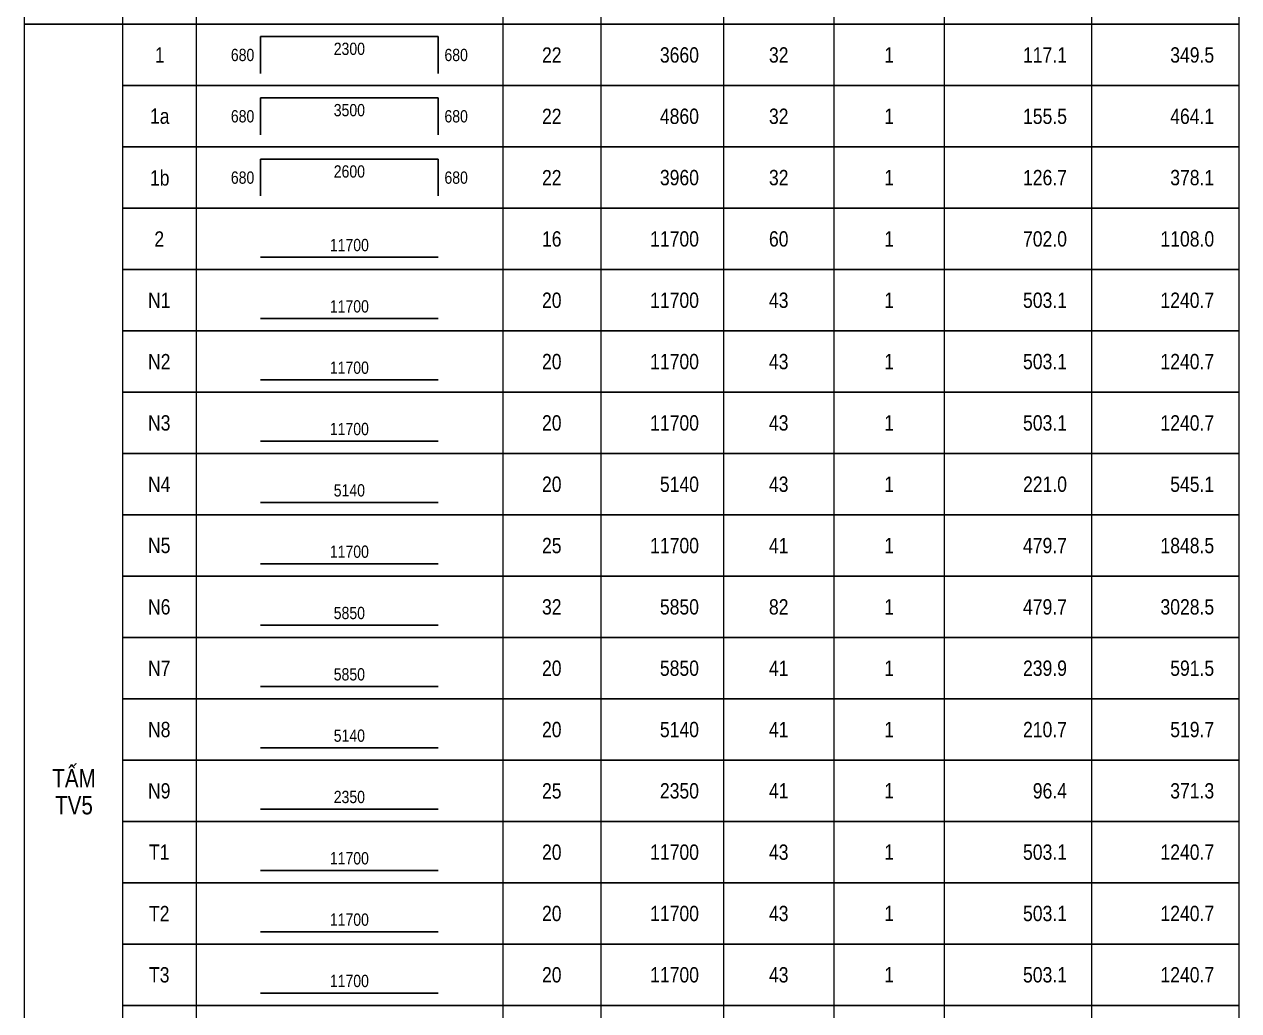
# Model space of a CAD drawing. Header units: millimetres. Extents: x -143483 to 1166745, y -1448440 to -1202244.
# Drawn here: x 384965 to 401465, y -1427854 to -1414450 of the extents above; entities that cross this region are included whole.
import ezdxf
from ezdxf.enums import TextEntityAlignment as Align

# ---------------------------------------------------------------- set-up
doc = ezdxf.new("R2010")
doc.units = ezdxf.units.MM
doc.header["$LTSCALE"] = 30
doc.layers.get('0').update_dxf_attribs({"lineweight": 9})
for name, color, linetype in [('ccu12-Dai', 6, 'Continuous'), ('ccu12-Manh', 8, 'Continuous'), ('ccu12-Text', 31, 'Continuous'), ('ccu12-Thay', 7, 'Continuous'), ('TEXT', 31, 'Continuous'), ('THEP', 4, 'Continuous')]:
    doc.layers.add(name, color=color, linetype=linetype)
doc.styles.add('ARIAL', font='arial_0.ttf')
doc.styles.add('Arial Narrow', font='ARIALN.TTF')
doc.styles.add('ccu11_simli', font='vnsimli.shx', dxfattribs={"width": 0.8})
doc.styles.add('ROMANS', font='arial_0.ttf', dxfattribs={"width": 0.8})

# ---------------------------------------------------------------- blocks, each defined once
blk = doc.blocks.new('TK_3')
at = {"layer": 'THEP'}
for p, q in [((2250, -200), (2250, -800)), ((5150, -200), (5150, -800))]:
    blk.add_line(p, q, dxfattribs=at)
blk.add_lwpolyline([(2250, -200), (5150, -200)], dxfattribs=at)
at = {"layer": 'TEXT', "style": 'ccu11_simli', "width": 0.8}
for tag, p in [('SH', (608, -500)), ('DK', (7000, -500)), ('SL', (10700, -500)), ('SCK', (12500, -500))]:
    blk.add_attdef(tag, text='', height=250, dxfattribs=at).set_placement(p, align=Align.MIDDLE)
blk.add_attdef('L2', text='', height=200, dxfattribs=at).set_placement((3700, -300), align=Align.TOP_CENTER)
for tag, height, p in [('L', 250, (9400, -500)), ('LA', 250, (15400, -500)), ('KL', 250, (17800, -500)), ('L1', 200, (2150, -500))]:
    blk.add_attdef(tag, text='', height=height, dxfattribs=at).set_placement(p, align=Align.MIDDLE_RIGHT)
blk.add_attdef('L3', text='', height=200, dxfattribs=at).set_placement((5250, -500), align=Align.MIDDLE_LEFT)
blk = doc.blocks.new('*U4417')
at = {"layer": 'ccu12-Manh'}
blk.add_line((-7583, 0), (7583, 0), dxfattribs=at)
blk = doc.blocks.new('*U4418')
at = {"color": 0, "linetype": 'ByBlock', "lineweight": -2, "transparency": 16777216}
for p in [(0, 0), (0, -833), (0, -1667), (0, -2500), (0, -3333), (0, -4167), (0, -5000), (0, -5833), (0, -6667), (0, -7500), (0, -8333), (0, -9167), (0, -10000), (0, -10833), (0, -11667), (0, -12500), (0, -13333), (0, -14167), (0, -15000), (0, -15833), (0, -16667), (0, -17500), (0, -18333), (0, -19167), (0, -20000), (0, -20833), (0, -21667), (0, -22500), (0, -23333), (0, -24167), (0, -25000), (0, -25833)]:
    blk.add_blockref('*U4417', p, dxfattribs=at)
blk = doc.blocks.new('TK_1')
at = {"layer": 'THEP'}
blk.add_lwpolyline([(2250, -800), (5150, -800)], dxfattribs=at)
at = {"layer": 'TEXT', "style": 'ROMANS', "width": 0.8}
for tag, p in [('SH', (600, -500)), ('DK', (7000, -500)), ('SL', (10700, -500)), ('SCK', (12500, -500))]:
    blk.add_attdef(tag, text='', height=250, dxfattribs=at).set_placement(p, align=Align.MIDDLE)
for tag, p in [('L', (9400, -500)), ('LA', (15400, -500)), ('KL', (17800, -500))]:
    blk.add_attdef(tag, text='', height=250, dxfattribs=at).set_placement(p, align=Align.MIDDLE_RIGHT)
blk.add_attdef('L1', text='', height=200, dxfattribs=at).set_placement((3700, -700), align=Align.CENTER)

msp = doc.modelspace()

# ---------------------------------------------------------------- linework, layer by layer
for p, q in [((384964.8, -1386449.57), (384964.8, -1414449.57)), ((386298.13, -1386449.57), (386298.13, -1414449.57)), ((387298.13, -1386449.57), (387298.13, -1414449.57)), ((391464.8, -1386449.57), (391464.8, -1414449.57)), ((392798.13, -1386449.57), (392798.13, -1414449.57)), ((394464.8, -1386449.57), (394464.8, -1414449.57)), ((395964.8, -1386449.57), (395964.8, -1414449.57)), ((397464.8, -1386449.57), (397464.8, -1414449.57)), ((399464.8, -1386449.57), (399464.8, -1414449.57)), ((401464.8, -1386449.57), (401464.8, -1414449.57)), ((384964.8, -1414449.57), (386298.13, -1414449.57)), ((384964.8, -1414449.57), (384964.8, -1441116.24)), ((386298.13, -1414449.57), (386298.13, -1441116.24)), ((387298.13, -1414449.57), (387298.13, -1441116.24)), ((391464.8, -1414449.57), (391464.8, -1441116.24)), ((392798.13, -1414449.57), (392798.13, -1441116.24)), ((394464.8, -1414449.57), (394464.8, -1441116.24)), ((395964.8, -1414449.57), (395964.8, -1441116.24)), ((397464.8, -1414449.57), (397464.8, -1441116.24)), ((399464.8, -1414449.57), (399464.8, -1441116.24)), ((401464.8, -1414449.57), (401464.8, -1441116.24))]:
    msp.add_line(p, q)
at = {"layer": 'ccu12-Thay'}
msp.add_line((384964.8, -1414449.57), (401464.8, -1414449.57), dxfattribs=at)

# ---------------------------------------------------------------- block references
msp.add_blockref('*U4418', (393881.47, -1415282.91))
at = {"layer": 'ccu12-Dai', "ltscale": 10000}
ref = msp.add_blockref('TK_3', (386298.13, -1414449.57), dxfattribs=dict(at, xscale=0.833333338333486, yscale=0.833333338333486, zscale=0.833333338333486))
ref.add_attrib('SH', '1', dxfattribs={"layer": 'TEXT', "color": 1, "ltscale": 10000, "height": 208.33, "style": 'Arial Narrow'}).set_placement((386804.8, -1414866.24), align=Align.MIDDLE)
ref.add_attrib('DK', '22', dxfattribs={"layer": 'TEXT', "color": 1, "ltscale": 10000, "height": 208.333, "style": 'Arial Narrow'}).set_placement((392131.47, -1414866.24), align=Align.MIDDLE)
ref.add_attrib('L', '3660', dxfattribs={"layer": 'TEXT', "ltscale": 10000, "height": 208.333, "style": 'Arial Narrow'}).set_placement((394131.47, -1414866.24), align=Align.MIDDLE_RIGHT)
ref.add_attrib('SL', '32', dxfattribs={"layer": 'TEXT', "color": 1, "ltscale": 10000, "height": 208.333, "style": 'Arial Narrow'}).set_placement((395214.8, -1414866.24), align=Align.MIDDLE)
ref.add_attrib('SCK', '1', dxfattribs={"layer": 'TEXT', "color": 1, "ltscale": 10000, "height": 208.33, "style": 'Arial Narrow'}).set_placement((396714.8, -1414866.24), align=Align.MIDDLE)
ref.add_attrib('LA', '117.1', dxfattribs={"layer": 'TEXT', "ltscale": 10000, "height": 208.333, "style": 'Arial Narrow'}).set_placement((399131.47, -1414866.24), align=Align.MIDDLE_RIGHT)
ref.add_attrib('KL', '349.5', dxfattribs={"layer": 'TEXT', "ltscale": 10000, "height": 208.333, "style": 'Arial Narrow'}).set_placement((401131.47, -1414866.24), align=Align.MIDDLE_RIGHT)
ref.add_attrib('L1', '680', dxfattribs={"layer": 'TEXT', "ltscale": 10000, "height": 166.667, "style": 'Arial Narrow'}).set_placement((388089.8, -1414866.24), align=Align.MIDDLE_RIGHT)
ref.add_attrib('L2', '2300', dxfattribs={"layer": 'TEXT', "ltscale": 10000, "height": 166.667, "style": 'Arial Narrow'}).set_placement((389381.47, -1414699.57), align=Align.TOP_CENTER)
ref.add_attrib('L3', '680', dxfattribs={"layer": 'TEXT', "ltscale": 10000, "height": 166.667, "style": 'Arial Narrow'}).set_placement((390673.13, -1414866.24), align=Align.MIDDLE_LEFT)
ref = msp.add_blockref('TK_3', (386298.13, -1415282.91), dxfattribs=dict(at, xscale=0.833333338333486, yscale=0.833333338333486, zscale=0.833333338333486))
ref.add_attrib('SH', '1a', dxfattribs={"layer": 'TEXT', "color": 1, "ltscale": 10000, "height": 208.333, "style": 'Arial Narrow'}).set_placement((386804.8, -1415699.57), align=Align.MIDDLE)
ref.add_attrib('DK', '22', dxfattribs={"layer": 'TEXT', "color": 1, "ltscale": 10000, "height": 208.333, "style": 'Arial Narrow'}).set_placement((392131.47, -1415699.57), align=Align.MIDDLE)
ref.add_attrib('L', '4860', dxfattribs={"layer": 'TEXT', "ltscale": 10000, "height": 208.333, "style": 'Arial Narrow'}).set_placement((394131.47, -1415699.57), align=Align.MIDDLE_RIGHT)
ref.add_attrib('SL', '32', dxfattribs={"layer": 'TEXT', "color": 1, "ltscale": 10000, "height": 208.333, "style": 'Arial Narrow'}).set_placement((395214.8, -1415699.57), align=Align.MIDDLE)
ref.add_attrib('SCK', '1', dxfattribs={"layer": 'TEXT', "color": 1, "ltscale": 10000, "height": 208.33, "style": 'Arial Narrow'}).set_placement((396714.8, -1415699.57), align=Align.MIDDLE)
ref.add_attrib('LA', '155.5', dxfattribs={"layer": 'TEXT', "ltscale": 10000, "height": 208.333, "style": 'Arial Narrow'}).set_placement((399131.47, -1415699.57), align=Align.MIDDLE_RIGHT)
ref.add_attrib('KL', '464.1', dxfattribs={"layer": 'TEXT', "ltscale": 10000, "height": 208.333, "style": 'Arial Narrow'}).set_placement((401131.47, -1415699.57), align=Align.MIDDLE_RIGHT)
ref.add_attrib('L1', '680', dxfattribs={"layer": 'TEXT', "ltscale": 10000, "height": 166.667, "style": 'Arial Narrow'}).set_placement((388089.8, -1415699.57), align=Align.MIDDLE_RIGHT)
ref.add_attrib('L2', '3500', dxfattribs={"layer": 'TEXT', "ltscale": 10000, "height": 166.667, "style": 'Arial Narrow'}).set_placement((389381.47, -1415532.91), align=Align.TOP_CENTER)
ref.add_attrib('L3', '680', dxfattribs={"layer": 'TEXT', "ltscale": 10000, "height": 166.667, "style": 'Arial Narrow'}).set_placement((390673.13, -1415699.57), align=Align.MIDDLE_LEFT)
ref = msp.add_blockref('TK_3', (386298.13, -1416116.24), dxfattribs=dict(at, xscale=0.833333338333486, yscale=0.833333338333486, zscale=0.833333338333486))
ref.add_attrib('SH', '1b', dxfattribs={"layer": 'TEXT', "color": 1, "ltscale": 10000, "height": 208.333, "style": 'Arial Narrow'}).set_placement((386804.8, -1416532.91), align=Align.MIDDLE)
ref.add_attrib('DK', '22', dxfattribs={"layer": 'TEXT', "color": 1, "ltscale": 10000, "height": 208.333, "style": 'Arial Narrow'}).set_placement((392131.47, -1416532.91), align=Align.MIDDLE)
ref.add_attrib('L', '3960', dxfattribs={"layer": 'TEXT', "ltscale": 10000, "height": 208.333, "style": 'Arial Narrow'}).set_placement((394131.47, -1416532.91), align=Align.MIDDLE_RIGHT)
ref.add_attrib('SL', '32', dxfattribs={"layer": 'TEXT', "color": 1, "ltscale": 10000, "height": 208.333, "style": 'Arial Narrow'}).set_placement((395214.8, -1416532.91), align=Align.MIDDLE)
ref.add_attrib('SCK', '1', dxfattribs={"layer": 'TEXT', "color": 1, "ltscale": 10000, "height": 208.33, "style": 'Arial Narrow'}).set_placement((396714.8, -1416532.91), align=Align.MIDDLE)
ref.add_attrib('LA', '126.7', dxfattribs={"layer": 'TEXT', "ltscale": 10000, "height": 208.333, "style": 'Arial Narrow'}).set_placement((399131.47, -1416532.91), align=Align.MIDDLE_RIGHT)
ref.add_attrib('KL', '378.1', dxfattribs={"layer": 'TEXT', "ltscale": 10000, "height": 208.333, "style": 'Arial Narrow'}).set_placement((401131.47, -1416532.91), align=Align.MIDDLE_RIGHT)
ref.add_attrib('L1', '680', dxfattribs={"layer": 'TEXT', "ltscale": 10000, "height": 166.667, "style": 'Arial Narrow'}).set_placement((388089.8, -1416532.91), align=Align.MIDDLE_RIGHT)
ref.add_attrib('L2', '2600', dxfattribs={"layer": 'TEXT', "ltscale": 10000, "height": 166.667, "style": 'Arial Narrow'}).set_placement((389381.47, -1416366.24), align=Align.TOP_CENTER)
ref.add_attrib('L3', '680', dxfattribs={"layer": 'TEXT', "ltscale": 10000, "height": 166.667, "style": 'Arial Narrow'}).set_placement((390673.13, -1416532.91), align=Align.MIDDLE_LEFT)
ref = msp.add_blockref('TK_1', (386298.13, -1416949.57), dxfattribs=dict(at, xscale=0.833333338333486, yscale=0.833333338333486, zscale=0.833333338333486))
ref.add_attrib('SH', '2', dxfattribs={"layer": 'TEXT', "color": 1, "ltscale": 10000, "height": 208.33, "style": 'Arial Narrow'}).set_placement((386798.13, -1417366.24), align=Align.MIDDLE)
ref.add_attrib('DK', '16', dxfattribs={"layer": 'TEXT', "color": 1, "ltscale": 10000, "height": 208.333, "style": 'Arial Narrow'}).set_placement((392131.47, -1417366.24), align=Align.MIDDLE)
ref.add_attrib('L', '11700', dxfattribs={"layer": 'TEXT', "ltscale": 10000, "height": 208.333, "style": 'Arial Narrow'}).set_placement((394131.47, -1417366.24), align=Align.MIDDLE_RIGHT)
ref.add_attrib('SL', '60', dxfattribs={"layer": 'TEXT', "color": 1, "ltscale": 10000, "height": 208.333, "style": 'Arial Narrow'}).set_placement((395214.8, -1417366.24), align=Align.MIDDLE)
ref.add_attrib('SCK', '1', dxfattribs={"layer": 'TEXT', "color": 1, "ltscale": 10000, "height": 208.33, "style": 'Arial Narrow'}).set_placement((396714.8, -1417366.24), align=Align.MIDDLE)
ref.add_attrib('LA', '702.0', dxfattribs={"layer": 'TEXT', "ltscale": 10000, "height": 208.333, "style": 'Arial Narrow'}).set_placement((399131.47, -1417366.24), align=Align.MIDDLE_RIGHT)
ref.add_attrib('KL', '1108.0', dxfattribs={"layer": 'TEXT', "ltscale": 10000, "height": 208.333, "style": 'Arial Narrow'}).set_placement((401131.47, -1417366.24), align=Align.MIDDLE_RIGHT)
ref.add_attrib('L1', '11700', dxfattribs={"layer": 'TEXT', "ltscale": 10000, "height": 166.667, "style": 'Arial Narrow'}).set_placement((389381.47, -1417532.91), align=Align.CENTER)
ref = msp.add_blockref('TK_1', (386298.13, -1417782.91), dxfattribs=dict(at, xscale=0.833333338333486, yscale=0.833333338333486, zscale=0.833333338333486))
ref.add_attrib('SH', 'N1', dxfattribs={"layer": 'TEXT', "color": 1, "ltscale": 10000, "height": 208.333, "style": 'Arial Narrow'}).set_placement((386798.13, -1418199.57), align=Align.MIDDLE)
ref.add_attrib('DK', '20', dxfattribs={"layer": 'TEXT', "color": 1, "ltscale": 10000, "height": 208.333, "style": 'Arial Narrow'}).set_placement((392131.47, -1418199.57), align=Align.MIDDLE)
ref.add_attrib('L', '11700', dxfattribs={"layer": 'TEXT', "ltscale": 10000, "height": 208.333, "style": 'Arial Narrow'}).set_placement((394131.47, -1418199.57), align=Align.MIDDLE_RIGHT)
ref.add_attrib('SL', '43', dxfattribs={"layer": 'TEXT', "color": 1, "ltscale": 10000, "height": 208.333, "style": 'Arial Narrow'}).set_placement((395214.8, -1418199.57), align=Align.MIDDLE)
ref.add_attrib('SCK', '1', dxfattribs={"layer": 'TEXT', "color": 1, "ltscale": 10000, "height": 208.33, "style": 'Arial Narrow'}).set_placement((396714.8, -1418199.57), align=Align.MIDDLE)
ref.add_attrib('LA', '503.1', dxfattribs={"layer": 'TEXT', "ltscale": 10000, "height": 208.333, "style": 'Arial Narrow'}).set_placement((399131.47, -1418199.57), align=Align.MIDDLE_RIGHT)
ref.add_attrib('KL', '1240.7', dxfattribs={"layer": 'TEXT', "ltscale": 10000, "height": 208.333, "style": 'Arial Narrow'}).set_placement((401131.47, -1418199.57), align=Align.MIDDLE_RIGHT)
ref.add_attrib('L1', '11700', dxfattribs={"layer": 'TEXT', "ltscale": 10000, "height": 166.667, "style": 'Arial Narrow'}).set_placement((389381.47, -1418366.24), align=Align.CENTER)
ref = msp.add_blockref('TK_1', (386298.13, -1418616.24), dxfattribs=dict(at, xscale=0.833333338333486, yscale=0.833333338333486, zscale=0.833333338333486))
ref.add_attrib('SH', 'N2', dxfattribs={"layer": 'TEXT', "color": 1, "ltscale": 10000, "height": 208.333, "style": 'Arial Narrow'}).set_placement((386798.13, -1419032.91), align=Align.MIDDLE)
ref.add_attrib('DK', '20', dxfattribs={"layer": 'TEXT', "color": 1, "ltscale": 10000, "height": 208.333, "style": 'Arial Narrow'}).set_placement((392131.47, -1419032.91), align=Align.MIDDLE)
ref.add_attrib('L', '11700', dxfattribs={"layer": 'TEXT', "ltscale": 10000, "height": 208.333, "style": 'Arial Narrow'}).set_placement((394131.47, -1419032.91), align=Align.MIDDLE_RIGHT)
ref.add_attrib('SL', '43', dxfattribs={"layer": 'TEXT', "color": 1, "ltscale": 10000, "height": 208.333, "style": 'Arial Narrow'}).set_placement((395214.8, -1419032.91), align=Align.MIDDLE)
ref.add_attrib('SCK', '1', dxfattribs={"layer": 'TEXT', "color": 1, "ltscale": 10000, "height": 208.33, "style": 'Arial Narrow'}).set_placement((396714.8, -1419032.91), align=Align.MIDDLE)
ref.add_attrib('LA', '503.1', dxfattribs={"layer": 'TEXT', "ltscale": 10000, "height": 208.333, "style": 'Arial Narrow'}).set_placement((399131.47, -1419032.91), align=Align.MIDDLE_RIGHT)
ref.add_attrib('KL', '1240.7', dxfattribs={"layer": 'TEXT', "ltscale": 10000, "height": 208.333, "style": 'Arial Narrow'}).set_placement((401131.47, -1419032.91), align=Align.MIDDLE_RIGHT)
ref.add_attrib('L1', '11700', dxfattribs={"layer": 'TEXT', "ltscale": 10000, "height": 166.667, "style": 'Arial Narrow'}).set_placement((389381.47, -1419199.57), align=Align.CENTER)
ref = msp.add_blockref('TK_1', (386298.13, -1419449.57), dxfattribs=dict(at, xscale=0.833333338333486, yscale=0.833333338333486, zscale=0.833333338333486))
ref.add_attrib('SH', 'N3', dxfattribs={"layer": 'TEXT', "color": 1, "ltscale": 10000, "height": 208.333, "style": 'Arial Narrow'}).set_placement((386798.13, -1419866.24), align=Align.MIDDLE)
ref.add_attrib('DK', '20', dxfattribs={"layer": 'TEXT', "color": 1, "ltscale": 10000, "height": 208.333, "style": 'Arial Narrow'}).set_placement((392131.47, -1419866.24), align=Align.MIDDLE)
ref.add_attrib('L', '11700', dxfattribs={"layer": 'TEXT', "ltscale": 10000, "height": 208.333, "style": 'Arial Narrow'}).set_placement((394131.47, -1419866.24), align=Align.MIDDLE_RIGHT)
ref.add_attrib('SL', '43', dxfattribs={"layer": 'TEXT', "color": 1, "ltscale": 10000, "height": 208.333, "style": 'Arial Narrow'}).set_placement((395214.8, -1419866.24), align=Align.MIDDLE)
ref.add_attrib('SCK', '1', dxfattribs={"layer": 'TEXT', "color": 1, "ltscale": 10000, "height": 208.33, "style": 'Arial Narrow'}).set_placement((396714.8, -1419866.24), align=Align.MIDDLE)
ref.add_attrib('LA', '503.1', dxfattribs={"layer": 'TEXT', "ltscale": 10000, "height": 208.333, "style": 'Arial Narrow'}).set_placement((399131.47, -1419866.24), align=Align.MIDDLE_RIGHT)
ref.add_attrib('KL', '1240.7', dxfattribs={"layer": 'TEXT', "ltscale": 10000, "height": 208.333, "style": 'Arial Narrow'}).set_placement((401131.47, -1419866.24), align=Align.MIDDLE_RIGHT)
ref.add_attrib('L1', '11700', dxfattribs={"layer": 'TEXT', "ltscale": 10000, "height": 166.667, "style": 'Arial Narrow'}).set_placement((389381.47, -1420032.91), align=Align.CENTER)
ref = msp.add_blockref('TK_1', (386298.13, -1420282.91), dxfattribs=dict(at, xscale=0.833333338333486, yscale=0.833333338333486, zscale=0.833333338333486))
ref.add_attrib('SH', 'N4', dxfattribs={"layer": 'TEXT', "color": 1, "ltscale": 10000, "height": 208.333, "style": 'Arial Narrow'}).set_placement((386798.13, -1420699.57), align=Align.MIDDLE)
ref.add_attrib('DK', '20', dxfattribs={"layer": 'TEXT', "color": 1, "ltscale": 10000, "height": 208.333, "style": 'Arial Narrow'}).set_placement((392131.47, -1420699.57), align=Align.MIDDLE)
ref.add_attrib('L', '5140', dxfattribs={"layer": 'TEXT', "ltscale": 10000, "height": 208.333, "style": 'Arial Narrow'}).set_placement((394131.47, -1420699.57), align=Align.MIDDLE_RIGHT)
ref.add_attrib('SL', '43', dxfattribs={"layer": 'TEXT', "color": 1, "ltscale": 10000, "height": 208.333, "style": 'Arial Narrow'}).set_placement((395214.8, -1420699.57), align=Align.MIDDLE)
ref.add_attrib('SCK', '1', dxfattribs={"layer": 'TEXT', "color": 1, "ltscale": 10000, "height": 208.33, "style": 'Arial Narrow'}).set_placement((396714.8, -1420699.57), align=Align.MIDDLE)
ref.add_attrib('LA', '221.0', dxfattribs={"layer": 'TEXT', "ltscale": 10000, "height": 208.333, "style": 'Arial Narrow'}).set_placement((399131.47, -1420699.57), align=Align.MIDDLE_RIGHT)
ref.add_attrib('KL', '545.1', dxfattribs={"layer": 'TEXT', "ltscale": 10000, "height": 208.333, "style": 'Arial Narrow'}).set_placement((401131.47, -1420699.57), align=Align.MIDDLE_RIGHT)
ref.add_attrib('L1', '5140', dxfattribs={"layer": 'TEXT', "ltscale": 10000, "height": 166.667, "style": 'Arial Narrow'}).set_placement((389381.47, -1420866.24), align=Align.CENTER)
ref = msp.add_blockref('TK_1', (386298.13, -1421116.24), dxfattribs=dict(at, xscale=0.833333338333486, yscale=0.833333338333486, zscale=0.833333338333486))
ref.add_attrib('SH', 'N5', dxfattribs={"layer": 'TEXT', "color": 1, "ltscale": 10000, "height": 208.333, "style": 'Arial Narrow'}).set_placement((386798.13, -1421532.91), align=Align.MIDDLE)
ref.add_attrib('DK', '25', dxfattribs={"layer": 'TEXT', "color": 1, "ltscale": 10000, "height": 208.333, "style": 'Arial Narrow'}).set_placement((392131.47, -1421532.91), align=Align.MIDDLE)
ref.add_attrib('L', '11700', dxfattribs={"layer": 'TEXT', "ltscale": 10000, "height": 208.333, "style": 'Arial Narrow'}).set_placement((394131.47, -1421532.91), align=Align.MIDDLE_RIGHT)
ref.add_attrib('SL', '41', dxfattribs={"layer": 'TEXT', "color": 1, "ltscale": 10000, "height": 208.333, "style": 'Arial Narrow'}).set_placement((395214.8, -1421532.91), align=Align.MIDDLE)
ref.add_attrib('SCK', '1', dxfattribs={"layer": 'TEXT', "color": 1, "ltscale": 10000, "height": 208.33, "style": 'Arial Narrow'}).set_placement((396714.8, -1421532.91), align=Align.MIDDLE)
ref.add_attrib('LA', '479.7', dxfattribs={"layer": 'TEXT', "ltscale": 10000, "height": 208.333, "style": 'Arial Narrow'}).set_placement((399131.47, -1421532.91), align=Align.MIDDLE_RIGHT)
ref.add_attrib('KL', '1848.5', dxfattribs={"layer": 'TEXT', "ltscale": 10000, "height": 208.333, "style": 'Arial Narrow'}).set_placement((401131.47, -1421532.91), align=Align.MIDDLE_RIGHT)
ref.add_attrib('L1', '11700', dxfattribs={"layer": 'TEXT', "ltscale": 10000, "height": 166.667, "style": 'Arial Narrow'}).set_placement((389381.47, -1421699.57), align=Align.CENTER)
ref = msp.add_blockref('TK_1', (386298.13, -1421949.57), dxfattribs=dict(at, xscale=0.833333338333486, yscale=0.833333338333486, zscale=0.833333338333486))
ref.add_attrib('SH', 'N6', dxfattribs={"layer": 'TEXT', "color": 1, "ltscale": 10000, "height": 208.333, "style": 'Arial Narrow'}).set_placement((386798.13, -1422366.24), align=Align.MIDDLE)
ref.add_attrib('DK', '32', dxfattribs={"layer": 'TEXT', "color": 1, "ltscale": 10000, "height": 208.333, "style": 'Arial Narrow'}).set_placement((392131.47, -1422366.24), align=Align.MIDDLE)
ref.add_attrib('L', '5850', dxfattribs={"layer": 'TEXT', "ltscale": 10000, "height": 208.333, "style": 'Arial Narrow'}).set_placement((394131.47, -1422366.24), align=Align.MIDDLE_RIGHT)
ref.add_attrib('SL', '82', dxfattribs={"layer": 'TEXT', "color": 1, "ltscale": 10000, "height": 208.333, "style": 'Arial Narrow'}).set_placement((395214.8, -1422366.24), align=Align.MIDDLE)
ref.add_attrib('SCK', '1', dxfattribs={"layer": 'TEXT', "color": 1, "ltscale": 10000, "height": 208.33, "style": 'Arial Narrow'}).set_placement((396714.8, -1422366.24), align=Align.MIDDLE)
ref.add_attrib('LA', '479.7', dxfattribs={"layer": 'TEXT', "ltscale": 10000, "height": 208.333, "style": 'Arial Narrow'}).set_placement((399131.47, -1422366.24), align=Align.MIDDLE_RIGHT)
ref.add_attrib('KL', '3028.5', dxfattribs={"layer": 'TEXT', "ltscale": 10000, "height": 208.333, "style": 'Arial Narrow'}).set_placement((401131.47, -1422366.24), align=Align.MIDDLE_RIGHT)
ref.add_attrib('L1', '5850', dxfattribs={"layer": 'TEXT', "ltscale": 10000, "height": 166.667, "style": 'Arial Narrow'}).set_placement((389381.47, -1422532.91), align=Align.CENTER)
ref = msp.add_blockref('TK_1', (386298.13, -1422782.91), dxfattribs=dict(at, xscale=0.833333338333486, yscale=0.833333338333486, zscale=0.833333338333486))
ref.add_attrib('SH', 'N7', dxfattribs={"layer": 'TEXT', "color": 1, "ltscale": 10000, "height": 208.333, "style": 'Arial Narrow'}).set_placement((386798.13, -1423199.57), align=Align.MIDDLE)
ref.add_attrib('DK', '20', dxfattribs={"layer": 'TEXT', "color": 1, "ltscale": 10000, "height": 208.333, "style": 'Arial Narrow'}).set_placement((392131.47, -1423199.57), align=Align.MIDDLE)
ref.add_attrib('L', '5850', dxfattribs={"layer": 'TEXT', "ltscale": 10000, "height": 208.333, "style": 'Arial Narrow'}).set_placement((394131.47, -1423199.57), align=Align.MIDDLE_RIGHT)
ref.add_attrib('SL', '41', dxfattribs={"layer": 'TEXT', "color": 1, "ltscale": 10000, "height": 208.333, "style": 'Arial Narrow'}).set_placement((395214.8, -1423199.57), align=Align.MIDDLE)
ref.add_attrib('SCK', '1', dxfattribs={"layer": 'TEXT', "color": 1, "ltscale": 10000, "height": 208.33, "style": 'Arial Narrow'}).set_placement((396714.8, -1423199.57), align=Align.MIDDLE)
ref.add_attrib('LA', '239.9', dxfattribs={"layer": 'TEXT', "ltscale": 10000, "height": 208.333, "style": 'Arial Narrow'}).set_placement((399131.47, -1423199.57), align=Align.MIDDLE_RIGHT)
ref.add_attrib('KL', '591.5', dxfattribs={"layer": 'TEXT', "ltscale": 10000, "height": 208.333, "style": 'Arial Narrow'}).set_placement((401131.47, -1423199.57), align=Align.MIDDLE_RIGHT)
ref.add_attrib('L1', '5850', dxfattribs={"layer": 'TEXT', "ltscale": 10000, "height": 166.667, "style": 'Arial Narrow'}).set_placement((389381.47, -1423366.24), align=Align.CENTER)
ref = msp.add_blockref('TK_1', (386298.13, -1423616.24), dxfattribs=dict(at, xscale=0.833333338333486, yscale=0.833333338333486, zscale=0.833333338333486))
ref.add_attrib('SH', 'N8', dxfattribs={"layer": 'TEXT', "color": 1, "ltscale": 10000, "height": 208.333, "style": 'Arial Narrow'}).set_placement((386798.13, -1424032.91), align=Align.MIDDLE)
ref.add_attrib('DK', '20', dxfattribs={"layer": 'TEXT', "color": 1, "ltscale": 10000, "height": 208.333, "style": 'Arial Narrow'}).set_placement((392131.47, -1424032.91), align=Align.MIDDLE)
ref.add_attrib('L', '5140', dxfattribs={"layer": 'TEXT', "ltscale": 10000, "height": 208.333, "style": 'Arial Narrow'}).set_placement((394131.47, -1424032.91), align=Align.MIDDLE_RIGHT)
ref.add_attrib('SL', '41', dxfattribs={"layer": 'TEXT', "color": 1, "ltscale": 10000, "height": 208.333, "style": 'Arial Narrow'}).set_placement((395214.8, -1424032.91), align=Align.MIDDLE)
ref.add_attrib('SCK', '1', dxfattribs={"layer": 'TEXT', "color": 1, "ltscale": 10000, "height": 208.33, "style": 'Arial Narrow'}).set_placement((396714.8, -1424032.91), align=Align.MIDDLE)
ref.add_attrib('LA', '210.7', dxfattribs={"layer": 'TEXT', "ltscale": 10000, "height": 208.333, "style": 'Arial Narrow'}).set_placement((399131.47, -1424032.91), align=Align.MIDDLE_RIGHT)
ref.add_attrib('KL', '519.7', dxfattribs={"layer": 'TEXT', "ltscale": 10000, "height": 208.333, "style": 'Arial Narrow'}).set_placement((401131.47, -1424032.91), align=Align.MIDDLE_RIGHT)
ref.add_attrib('L1', '5140', dxfattribs={"layer": 'TEXT', "ltscale": 10000, "height": 166.667, "style": 'Arial Narrow'}).set_placement((389381.47, -1424199.57), align=Align.CENTER)
ref = msp.add_blockref('TK_1', (386298.13, -1424449.57), dxfattribs=dict(at, xscale=0.833333338333486, yscale=0.833333338333486, zscale=0.833333338333486))
ref.add_attrib('SH', 'N9', dxfattribs={"layer": 'TEXT', "color": 1, "ltscale": 10000, "height": 208.333, "style": 'Arial Narrow'}).set_placement((386798.13, -1424866.24), align=Align.MIDDLE)
ref.add_attrib('DK', '25', dxfattribs={"layer": 'TEXT', "color": 1, "ltscale": 10000, "height": 208.333, "style": 'Arial Narrow'}).set_placement((392131.47, -1424866.24), align=Align.MIDDLE)
ref.add_attrib('L', '2350', dxfattribs={"layer": 'TEXT', "ltscale": 10000, "height": 208.333, "style": 'Arial Narrow'}).set_placement((394131.47, -1424866.24), align=Align.MIDDLE_RIGHT)
ref.add_attrib('SL', '41', dxfattribs={"layer": 'TEXT', "color": 1, "ltscale": 10000, "height": 208.333, "style": 'Arial Narrow'}).set_placement((395214.8, -1424866.24), align=Align.MIDDLE)
ref.add_attrib('SCK', '1', dxfattribs={"layer": 'TEXT', "color": 1, "ltscale": 10000, "height": 208.33, "style": 'Arial Narrow'}).set_placement((396714.8, -1424866.24), align=Align.MIDDLE)
ref.add_attrib('LA', '96.4', dxfattribs={"layer": 'TEXT', "ltscale": 10000, "height": 208.333, "style": 'Arial Narrow'}).set_placement((399131.47, -1424866.24), align=Align.MIDDLE_RIGHT)
ref.add_attrib('KL', '371.3', dxfattribs={"layer": 'TEXT', "ltscale": 10000, "height": 208.333, "style": 'Arial Narrow'}).set_placement((401131.47, -1424866.24), align=Align.MIDDLE_RIGHT)
ref.add_attrib('L1', '2350', dxfattribs={"layer": 'TEXT', "ltscale": 10000, "height": 166.667, "style": 'Arial Narrow'}).set_placement((389381.47, -1425032.91), align=Align.CENTER)
ref = msp.add_blockref('TK_1', (386298.13, -1425282.91), dxfattribs=dict(at, xscale=0.833333338333486, yscale=0.833333338333486, zscale=0.833333338333486))
ref.add_attrib('SH', 'T1', dxfattribs={"layer": 'TEXT', "color": 1, "ltscale": 10000, "height": 208.333, "style": 'Arial Narrow'}).set_placement((386798.13, -1425699.57), align=Align.MIDDLE)
ref.add_attrib('DK', '20', dxfattribs={"layer": 'TEXT', "color": 1, "ltscale": 10000, "height": 208.333, "style": 'Arial Narrow'}).set_placement((392131.47, -1425699.57), align=Align.MIDDLE)
ref.add_attrib('L', '11700', dxfattribs={"layer": 'TEXT', "ltscale": 10000, "height": 208.333, "style": 'Arial Narrow'}).set_placement((394131.47, -1425699.57), align=Align.MIDDLE_RIGHT)
ref.add_attrib('SL', '43', dxfattribs={"layer": 'TEXT', "color": 1, "ltscale": 10000, "height": 208.333, "style": 'Arial Narrow'}).set_placement((395214.8, -1425699.57), align=Align.MIDDLE)
ref.add_attrib('SCK', '1', dxfattribs={"layer": 'TEXT', "color": 1, "ltscale": 10000, "height": 208.33, "style": 'Arial Narrow'}).set_placement((396714.8, -1425699.57), align=Align.MIDDLE)
ref.add_attrib('LA', '503.1', dxfattribs={"layer": 'TEXT', "ltscale": 10000, "height": 208.333, "style": 'Arial Narrow'}).set_placement((399131.47, -1425699.57), align=Align.MIDDLE_RIGHT)
ref.add_attrib('KL', '1240.7', dxfattribs={"layer": 'TEXT', "ltscale": 10000, "height": 208.333, "style": 'Arial Narrow'}).set_placement((401131.47, -1425699.57), align=Align.MIDDLE_RIGHT)
ref.add_attrib('L1', '11700', dxfattribs={"layer": 'TEXT', "ltscale": 10000, "height": 166.667, "style": 'Arial Narrow'}).set_placement((389381.47, -1425866.24), align=Align.CENTER)
ref = msp.add_blockref('TK_1', (386298.13, -1426116.24), dxfattribs=dict(at, xscale=0.833333338333486, yscale=0.833333338333486, zscale=0.833333338333486))
ref.add_attrib('SH', 'T2', dxfattribs={"layer": 'TEXT', "color": 1, "ltscale": 10000, "height": 208.333, "style": 'Arial Narrow'}).set_placement((386798.13, -1426532.91), align=Align.MIDDLE)
ref.add_attrib('DK', '20', dxfattribs={"layer": 'TEXT', "color": 1, "ltscale": 10000, "height": 208.333, "style": 'Arial Narrow'}).set_placement((392131.47, -1426532.91), align=Align.MIDDLE)
ref.add_attrib('L', '11700', dxfattribs={"layer": 'TEXT', "ltscale": 10000, "height": 208.333, "style": 'Arial Narrow'}).set_placement((394131.47, -1426532.91), align=Align.MIDDLE_RIGHT)
ref.add_attrib('SL', '43', dxfattribs={"layer": 'TEXT', "color": 1, "ltscale": 10000, "height": 208.333, "style": 'Arial Narrow'}).set_placement((395214.8, -1426532.91), align=Align.MIDDLE)
ref.add_attrib('SCK', '1', dxfattribs={"layer": 'TEXT', "color": 1, "ltscale": 10000, "height": 208.33, "style": 'Arial Narrow'}).set_placement((396714.8, -1426532.91), align=Align.MIDDLE)
ref.add_attrib('LA', '503.1', dxfattribs={"layer": 'TEXT', "ltscale": 10000, "height": 208.333, "style": 'Arial Narrow'}).set_placement((399131.47, -1426532.91), align=Align.MIDDLE_RIGHT)
ref.add_attrib('KL', '1240.7', dxfattribs={"layer": 'TEXT', "ltscale": 10000, "height": 208.333, "style": 'Arial Narrow'}).set_placement((401131.47, -1426532.91), align=Align.MIDDLE_RIGHT)
ref.add_attrib('L1', '11700', dxfattribs={"layer": 'TEXT', "ltscale": 10000, "height": 166.667, "style": 'Arial Narrow'}).set_placement((389381.47, -1426699.57), align=Align.CENTER)
ref = msp.add_blockref('TK_1', (386298.13, -1426949.57), dxfattribs=dict(at, xscale=0.833333338333486, yscale=0.833333338333486, zscale=0.833333338333486))
ref.add_attrib('SH', 'T3', dxfattribs={"layer": 'TEXT', "color": 1, "ltscale": 10000, "height": 208.333, "style": 'Arial Narrow'}).set_placement((386798.13, -1427366.24), align=Align.MIDDLE)
ref.add_attrib('DK', '20', dxfattribs={"layer": 'TEXT', "color": 1, "ltscale": 10000, "height": 208.333, "style": 'Arial Narrow'}).set_placement((392131.47, -1427366.24), align=Align.MIDDLE)
ref.add_attrib('L', '11700', dxfattribs={"layer": 'TEXT', "ltscale": 10000, "height": 208.333, "style": 'Arial Narrow'}).set_placement((394131.47, -1427366.24), align=Align.MIDDLE_RIGHT)
ref.add_attrib('SL', '43', dxfattribs={"layer": 'TEXT', "color": 1, "ltscale": 10000, "height": 208.333, "style": 'Arial Narrow'}).set_placement((395214.8, -1427366.24), align=Align.MIDDLE)
ref.add_attrib('SCK', '1', dxfattribs={"layer": 'TEXT', "color": 1, "ltscale": 10000, "height": 208.33, "style": 'Arial Narrow'}).set_placement((396714.8, -1427366.24), align=Align.MIDDLE)
ref.add_attrib('LA', '503.1', dxfattribs={"layer": 'TEXT', "ltscale": 10000, "height": 208.333, "style": 'Arial Narrow'}).set_placement((399131.47, -1427366.24), align=Align.MIDDLE_RIGHT)
ref.add_attrib('KL', '1240.7', dxfattribs={"layer": 'TEXT', "ltscale": 10000, "height": 208.333, "style": 'Arial Narrow'}).set_placement((401131.47, -1427366.24), align=Align.MIDDLE_RIGHT)
ref.add_attrib('L1', '11700', dxfattribs={"layer": 'TEXT', "ltscale": 10000, "height": 166.667, "style": 'Arial Narrow'}).set_placement((389381.47, -1427532.91), align=Align.CENTER)

# ---------------------------------------------------------------- texts
at = {"layer": 'ccu12-Text', "color": 2, "style": 'ARIAL', "width": 0.8}
for s, p in [('TẤM', (385640.35, -1424819.23)), ('TV5', (385640.35, -1425186.91))]:
    msp.add_text(s, height=250, dxfattribs=at).set_placement(p, align=Align.CENTER)

doc.saveas('drawing.dxf')
